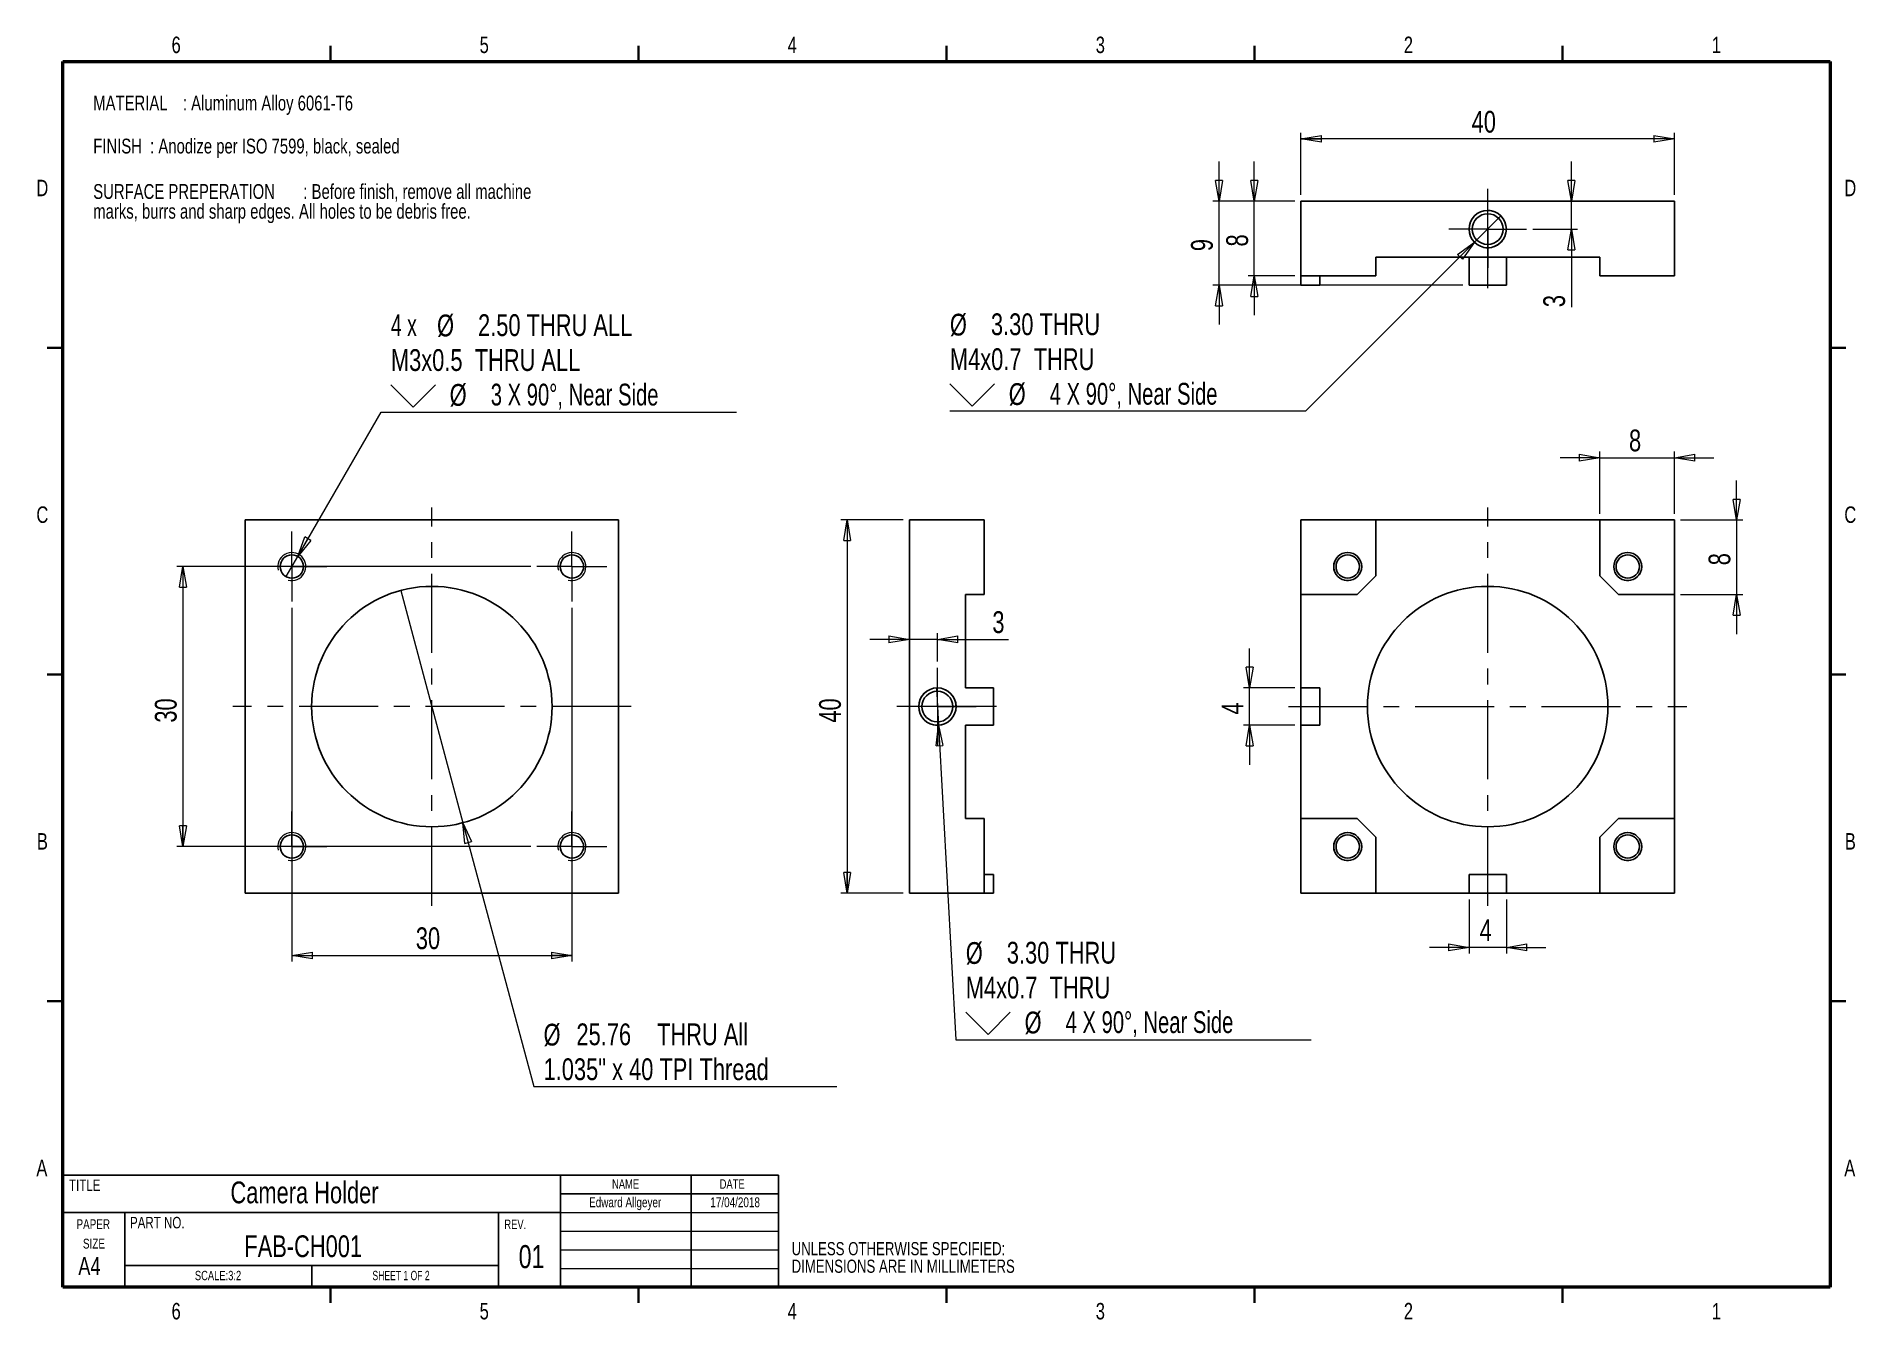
# Model space of a CAD drawing. Header units: millimetres. Extents: x 2 to 295, y 1 to 208.
import ezdxf

# ---------------------------------------------------------------- set-up
doc = ezdxf.new("R2010")
doc.units = ezdxf.units.MM
doc.linetypes.add('CENTERX2', pattern=[20.32, 12.7, -2.54, 2.54, -2.54])
doc.styles.add('SLDTEXTSTYLE0', font='TXT', dxfattribs={"width": 0.75})
doc.styles.add('SLDTEXTSTYLE1', font='TXT', dxfattribs={"width": 0.6875})
doc.styles.add('SLDTEXTSTYLE2', font='TXT', dxfattribs={"width": 0.694444})
doc.styles.add('SLDTEXTSTYLE3', font='TXT', dxfattribs={"width": 0.666667})
doc.dimstyles.new('SLDDIMSTYLE0', dxfattribs={"dimtxt": 3.5, "dimasz": 3.302, "dimexe": 0, "dimexo": 0.0625, "dimgap": 0.875, "dimtad": 2, "dimlfac": 0.666667, "dimrnd": 1e-09, "dimzin": 12, "dimdsep": 46, "dimtxsty": 'SLDTEXTSTYLE0', "dimblk1": 'CLOSED', "dimblk2": 'CLOSED', "dimsah": 1, "dimcen": 0.09, "dimadec": 0, "dimazin": 3, "dimtfac": 1, "dimtofl": 0, "dimtmove": 0, "dimatfit": 3, "dimldrblk": 'CLOSED', "dimfxl": 1, "dimfrac": 2, "dimtolj": 1, "dimtzin": 12, "dimarcsym": 0})
doc.dimstyles.new('SLDDIMSTYLE1', dxfattribs={"dimtxt": 3.5, "dimasz": 3.302, "dimexe": 0, "dimexo": 0.0625, "dimgap": 0.875, "dimtad": 2, "dimlfac": 0.666667, "dimrnd": 1e-09, "dimzin": 12, "dimdsep": 46, "dimtxsty": 'SLDTEXTSTYLE0', "dimblk1": 'CLOSED', "dimblk2": 'CLOSED', "dimsah": 1, "dimcen": 0.09, "dimadec": 0, "dimazin": 3, "dimtfac": 1, "dimtmove": 0, "dimatfit": 0, "dimldrblk": 'CLOSED', "dimfxl": 1, "dimfrac": 2, "dimtolj": 1, "dimtzin": 12, "dimarcsym": 0})
doc.dimstyles.new('SLDDIMSTYLE2', dxfattribs={"dimtxt": 3.5, "dimasz": 3.302, "dimexe": 0, "dimexo": 0.0625, "dimgap": 0.875, "dimtad": 0, "dimtih": 1, "dimtoh": 1, "dimlfac": 0.666667, "dimrnd": 1e-09, "dimzin": 4, "dimdsep": 46, "dimtxsty": 'SLDTEXTSTYLE0', "dimblk1": 'NONE', "dimblk2": 'CLOSED', "dimsah": 1, "dimcen": 0, "dimadec": 0, "dimazin": 1, "dimtfac": 1, "dimtmove": 0, "dimatfit": 3, "dimldrblk": 'NONE', "dimfxl": 1, "dimfrac": 2, "dimtolj": 1, "dimtzin": 12, "dimarcsym": 0})
doc.dimstyles.new('SLDDIMSTYLE3', dxfattribs={"dimtxt": 3.5, "dimasz": 3.302, "dimexe": 0, "dimexo": 0.0625, "dimgap": 0.875, "dimtad": 0, "dimtih": 1, "dimtoh": 1, "dimlfac": 0.666667, "dimrnd": 1e-09, "dimzin": 12, "dimdsep": 46, "dimtxsty": 'SLDTEXTSTYLE0', "dimblk1": 'NONE', "dimblk2": 'CLOSED', "dimsah": 1, "dimcen": 0, "dimadec": 0, "dimazin": 3, "dimtfac": 1, "dimtmove": 0, "dimatfit": 3, "dimldrblk": 'NONE', "dimfxl": 1, "dimfrac": 2, "dimtolj": 1, "dimtzin": 12, "dimarcsym": 0})

# ---------------------------------------------------------------- blocks, each defined once
blk = doc.blocks.new('SW_NOTE_0')
at = {"color": 0, "linetype": 'Continuous', "lineweight": 0, "attachment_point": 1, "style": 'SLDTEXTSTYLE0'}
for s, insert, char_height in [('FINISH', (0, 3.07), 2.381), (': Anodize per ISO 7599, black, sealed', (9.14, 3.07), 2.3813)]:
    blk.add_mtext(s, dxfattribs=dict(at, insert=insert, char_height=char_height))
blk = doc.blocks.new('SW_NOTE_1')
at = {"color": 0, "linetype": 'Continuous', "lineweight": 0, "char_height": 2.3813, "attachment_point": 1, "style": 'SLDTEXTSTYLE0'}
for s, insert in [('SURFACE PREPERATION', (0, 3.07)), (': Before finish, remove all machine', (33.76, 3.07)), ('marks, burrs and sharp edges. All holes to be debris free.', (0, -0.11))]:
    blk.add_mtext(s, dxfattribs=dict(at, insert=insert))
blk = doc.blocks.new('SW_NOTE_2')
at = {"color": 0, "linetype": 'Continuous', "lineweight": 0, "attachment_point": 1, "style": 'SLDTEXTSTYLE0'}
for s, insert, char_height in [('MATERIAL', (0, 3.07), 2.381), (': Aluminum Alloy 6061-T6', (14.4, 3.07), 2.3813)]:
    blk.add_mtext(s, dxfattribs=dict(at, insert=insert, char_height=char_height))
blk = doc.blocks.new('SW_NOTE_3')
at = {"color": 0, "linetype": 'Continuous', "lineweight": 0, "char_height": 1.587, "attachment_point": 2, "style": 'SLDTEXTSTYLE0'}
for s, insert in [('PAPER', (3.15, 2.05)), ('SIZE', (3.26, -1.07))]:
    blk.add_mtext(s, dxfattribs=dict(at, insert=insert))
blk = doc.blocks.new('SW_NOTE_4')
at = {"color": 0, "linetype": 'Continuous', "lineweight": 0, "char_height": 2.1167, "attachment_point": 1, "style": 'SLDTEXTSTYLE0'}
for s, insert in [('UNLESS OTHERWISE SPECIFIED:', (0, 2.73)), ('DIMENSIONS ARE IN MILLIMETERS', (0, -0.09))]:
    blk.add_mtext(s, dxfattribs=dict(at, insert=insert))
blk = doc.blocks.new('_CLOSED')
at = {"color": 0, "linetype": 'ByBlock', "lineweight": -2}
for p, q in [((-1, 0.166667), (0, 0)), ((-1, 0.166667), (-1, -0.166667)), ((0, 0), (-1, -0.166667)), ((0, 0), (-1, 0))]:
    blk.add_line(p, q, dxfattribs=at)
blk = doc.blocks.new('_D')
at = {"color": 7, "linetype": 'Continuous', "lineweight": 18}
for p, q in [((141.54, 129.82), (131.54, 129.82)), ((132.54, 129.82), (132.54, 69.83)), ((141.54, 69.83), (131.54, 69.83))]:
    blk.add_line(p, q, dxfattribs=at)
at = {"color": 7, "linetype": 'Continuous', "lineweight": 18, "xscale": 3.302, "yscale": 3.302}
for p, rotation in [((132.54, 129.82), 90), ((132.54, 69.83), 270)]:
    blk.add_blockref('_CLOSED', p, dxfattribs=dict(at, rotation=rotation))
at = {"color": 7, "linetype": 'Continuous', "lineweight": 18, "insert": (128.03, 97.24), "char_height": 3.5, "attachment_point": 1, "rotation": 90, "style": 'SLDTEXTSTYLE0'}
blk.add_mtext('40', dxfattribs=at)
blk = doc.blocks.new('_D_1')
at = {"color": 7, "linetype": 'Continuous', "lineweight": 18}
for p, q in [((147.04, 107.05), (147.04, 111.62)), ((142.54, 110.62), (136.19, 110.62)), ((147.04, 110.62), (142.54, 110.62)), ((147.04, 110.62), (158.46, 110.62))]:
    blk.add_line(p, q, dxfattribs=at)
at = {"color": 7, "linetype": 'Continuous', "lineweight": 18, "xscale": 3.302, "yscale": 3.302}
blk.add_blockref('_CLOSED', (142.54, 110.62), dxfattribs=at)
at = {"color": 7, "linetype": 'Continuous', "lineweight": 18, "xscale": 3.302, "yscale": 3.302, "rotation": 180}
blk.add_blockref('_CLOSED', (147.04, 110.62), dxfattribs=at)
at = {"color": 7, "linetype": 'Continuous', "lineweight": 18, "insert": (155.87, 115.14), "char_height": 3.5, "attachment_point": 1, "style": 'SLDTEXTSTYLE0'}
blk.add_mtext('3', dxfattribs=at)
blk = doc.blocks.new('SW_SYMBOL_HOLE_SINK')
at = {"color": 0, "linetype": 'Continuous', "lineweight": 18}
for p, q in [((0, 875), (800, 75)), ((800, 75), (1600, 875))]:
    blk.add_line(p, q, dxfattribs=at)
blk = doc.blocks.new('_D_2')
at = {"color": 7, "linetype": 'Continuous', "lineweight": 18}
for p, q in [((146.87, 102.82), (147.2, 96.83)), ((147.2, 96.83), (150.01, 46.29)), ((150.01, 46.29), (207.12, 46.29))]:
    blk.add_line(p, q, dxfattribs=at)
at = {"color": 7, "linetype": 'Continuous', "lineweight": 18, "xscale": 3.302, "yscale": 3.302, "rotation": 93.1810431763}
blk.add_blockref('_CLOSED', (147.2, 96.83), dxfattribs=at)
at = {"color": 7, "linetype": 'Continuous', "lineweight": 18, "xscale": 0.0044707031, "yscale": 0.0044707031, "zscale": 0.0044707031}
blk.add_blockref('SW_SYMBOL_HOLE_SINK', (151.6, 46.78), dxfattribs=at)
at = {"color": 7, "linetype": 'Continuous', "lineweight": 18, "char_height": 3.5, "attachment_point": 1}
for s, insert, style in [('%%c', (151.6, 61.97), 'SLDTEXTSTYLE0'), ('3.30 THRU', (158.19, 62.02), 'SLDTEXTSTYLE0'), ('M4x0.7  THRU', (151.6, 56.41), 'SLDTEXTSTYLE0'), ('%%c', (161.05, 50.8), 'SLDTEXTSTYLE0'), ('4 X 90°, Near Side', (167.64, 50.86), 'SLDTEXTSTYLE2')]:
    blk.add_mtext(s, dxfattribs=dict(at, insert=insert, style=style))
blk = doc.blocks.new('_NONE')
blk = doc.blocks.new('SW_CENTERMARKSYMBOL_0')
at = {"color": 0, "linetype": 'Continuous', "lineweight": 0}
for p, q in [((0, 3.75), (0, 6.225)), ((0, 0), (0, 3.75)), ((-3.75, 0), (-6.225, 0)), ((0, 0), (-3.75, 0)), ((0, 0), (0, -3.75)), ((0, 0), (3.75, 0)), ((3.75, 0), (6.225, 0)), ((0, -3.75), (0, -6.225))]:
    blk.add_line(p, q, dxfattribs=at)
blk = doc.blocks.new('_D_3')
at = {"color": 7, "linetype": 'Continuous', "lineweight": 18}
for p, q in [((197.21, 102.83), (197.21, 109.17)), ((204.46, 102.83), (196.21, 102.83)), ((197.21, 96.83), (197.21, 102.83)), ((204.46, 96.83), (196.21, 96.83)), ((197.21, 96.83), (197.21, 90.47))]:
    blk.add_line(p, q, dxfattribs=at)
at = {"color": 7, "linetype": 'Continuous', "lineweight": 18, "xscale": 3.302, "yscale": 3.302}
for p, rotation in [((197.21, 102.83, -0.75), 270), ((197.21, 96.83, -0.75), 90)]:
    blk.add_blockref('_CLOSED', p, dxfattribs=dict(at, rotation=rotation))
at = {"color": 7, "linetype": 'Continuous', "lineweight": 18, "insert": (192.7, 98.53), "char_height": 3.5, "attachment_point": 1, "rotation": 90, "style": 'SLDTEXTSTYLE0'}
blk.add_mtext('4', dxfattribs=at)
blk = doc.blocks.new('_D_4')
at = {"color": 7, "linetype": 'Continuous', "lineweight": 18}
for p, q in [((232.46, 68.83), (232.46, 60.12)), ((238.46, 68.83), (238.46, 60.12)), ((232.46, 61.12), (226.11, 61.12)), ((238.46, 61.12), (232.46, 61.12)), ((238.46, 61.12), (244.81, 61.12))]:
    blk.add_line(p, q, dxfattribs=at)
at = {"color": 7, "linetype": 'Continuous', "lineweight": 18, "xscale": 3.302, "yscale": 3.302}
blk.add_blockref('_CLOSED', (232.46, 61.12, -0.75), dxfattribs=at)
at = {"color": 7, "linetype": 'Continuous', "lineweight": 18, "xscale": 3.302, "yscale": 3.302, "rotation": 180}
blk.add_blockref('_CLOSED', (238.46, 61.12, -0.75), dxfattribs=at)
at = {"color": 7, "linetype": 'Continuous', "lineweight": 18, "insert": (234.17, 65.64), "char_height": 3.5, "attachment_point": 1, "style": 'SLDTEXTSTYLE0'}
blk.add_mtext('4', dxfattribs=at)
blk = doc.blocks.new('_D_5')
at = {"color": 7, "linetype": 'Continuous', "lineweight": 18}
for p, q in [((253.46, 130.82), (253.46, 140.82)), ((265.46, 130.82), (265.46, 140.82)), ((253.46, 139.82), (247.11, 139.82)), ((253.46, 139.82), (265.46, 139.82)), ((265.46, 139.82), (271.81, 139.82))]:
    blk.add_line(p, q, dxfattribs=at)
at = {"color": 7, "linetype": 'Continuous', "lineweight": 18, "xscale": 3.302, "yscale": 3.302}
blk.add_blockref('_CLOSED', (253.46, 139.82, -0.75), dxfattribs=at)
at = {"color": 7, "linetype": 'Continuous', "lineweight": 18, "xscale": 3.302, "yscale": 3.302, "rotation": 180}
blk.add_blockref('_CLOSED', (265.46, 139.82, -0.75), dxfattribs=at)
at = {"color": 7, "linetype": 'Continuous', "lineweight": 18, "insert": (258.17, 144.34), "char_height": 3.5, "attachment_point": 1, "style": 'SLDTEXTSTYLE0'}
blk.add_mtext('8', dxfattribs=at)
blk = doc.blocks.new('_D_6')
at = {"color": 7, "linetype": 'Continuous', "lineweight": 18}
for p, q in [((275.46, 129.82), (275.46, 136.18)), ((266.46, 129.82), (276.46, 129.82)), ((275.46, 129.82), (275.46, 117.83)), ((266.46, 117.83), (276.46, 117.83)), ((275.46, 117.83), (275.46, 111.47))]:
    blk.add_line(p, q, dxfattribs=at)
at = {"color": 7, "linetype": 'Continuous', "lineweight": 18, "xscale": 3.302, "yscale": 3.302}
for p, rotation in [((275.46, 129.82, -0.75), 270), ((275.46, 117.83, -0.75), 90)]:
    blk.add_blockref('_CLOSED', p, dxfattribs=dict(at, rotation=rotation))
at = {"color": 7, "linetype": 'Continuous', "lineweight": 18, "insert": (270.95, 122.53), "char_height": 3.5, "attachment_point": 1, "rotation": 90, "style": 'SLDTEXTSTYLE0'}
blk.add_mtext('8', dxfattribs=at)
blk = doc.blocks.new('_D_7')
at = {"color": 7, "linetype": 'Continuous', "lineweight": 18}
for p, q in [((192.3, 181.05), (192.3, 187.4)), ((204.46, 181.05), (191.3, 181.05)), ((192.3, 167.55), (192.3, 181.05)), ((231.46, 167.55), (191.3, 167.55)), ((192.3, 167.55), (192.3, 161.2))]:
    blk.add_line(p, q, dxfattribs=at)
at = {"color": 7, "linetype": 'Continuous', "lineweight": 18, "xscale": 3.302, "yscale": 3.302}
for p, rotation in [((192.3, 181.05), 270), ((192.3, 167.55), 90)]:
    blk.add_blockref('_CLOSED', p, dxfattribs=dict(at, rotation=rotation))
at = {"color": 7, "linetype": 'Continuous', "lineweight": 18, "insert": (187.79, 173.01), "char_height": 3.5, "attachment_point": 1, "rotation": 90, "style": 'SLDTEXTSTYLE0'}
blk.add_mtext('9', dxfattribs=at)
blk = doc.blocks.new('_D_8')
at = {"color": 7, "linetype": 'Continuous', "lineweight": 18}
for p, q in [((197.96, 181.05), (197.96, 187.4)), ((204.46, 181.05), (196.96, 181.05)), ((197.96, 169.05), (197.96, 181.05)), ((204.46, 169.05), (196.96, 169.05)), ((197.96, 169.05), (197.96, 162.7))]:
    blk.add_line(p, q, dxfattribs=at)
at = {"color": 7, "linetype": 'Continuous', "lineweight": 18, "xscale": 3.302, "yscale": 3.302}
for p, rotation in [((197.96, 181.05), 270), ((197.96, 169.05), 90)]:
    blk.add_blockref('_CLOSED', p, dxfattribs=dict(at, rotation=rotation))
at = {"color": 7, "linetype": 'Continuous', "lineweight": 18, "insert": (193.45, 173.76), "char_height": 3.5, "attachment_point": 1, "rotation": 90, "style": 'SLDTEXTSTYLE0'}
blk.add_mtext('8', dxfattribs=at)
blk = doc.blocks.new('_D_9')
at = {"color": 7, "linetype": 'Continuous', "lineweight": 18}
for p, q in [((205.46, 182.05), (205.46, 192.05)), ((265.46, 191.05), (205.46, 191.05)), ((265.46, 182.05), (265.46, 192.05))]:
    blk.add_line(p, q, dxfattribs=at)
at = {"color": 7, "linetype": 'Continuous', "lineweight": 18, "xscale": 3.302, "yscale": 3.302, "rotation": 180}
blk.add_blockref('_CLOSED', (205.46, 191.05), dxfattribs=at)
at = {"color": 7, "linetype": 'Continuous', "lineweight": 18, "xscale": 3.302, "yscale": 3.302}
blk.add_blockref('_CLOSED', (265.46, 191.05), dxfattribs=at)
at = {"color": 7, "linetype": 'Continuous', "lineweight": 18, "insert": (232.88, 195.56), "char_height": 3.5, "attachment_point": 1, "style": 'SLDTEXTSTYLE0'}
blk.add_mtext('40', dxfattribs=at)
blk = doc.blocks.new('_D_10')
at = {"color": 7, "linetype": 'Continuous', "lineweight": 18}
for p, q in [((248.91, 181.05), (248.91, 187.4)), ((248.91, 176.55), (248.91, 181.05)), ((242.69, 176.55), (249.91, 176.55)), ((248.91, 176.55), (248.91, 164.01))]:
    blk.add_line(p, q, dxfattribs=at)
at = {"color": 7, "linetype": 'Continuous', "lineweight": 18, "xscale": 3.302, "yscale": 3.302}
for p, rotation in [((248.91, 181.05), 270), ((248.91, 176.55), 90)]:
    blk.add_blockref('_CLOSED', p, dxfattribs=dict(at, rotation=rotation))
at = {"color": 7, "linetype": 'Continuous', "lineweight": 18, "insert": (244.39, 164.01), "char_height": 3.5, "attachment_point": 1, "rotation": 90, "style": 'SLDTEXTSTYLE0'}
blk.add_mtext('3', dxfattribs=at)
blk = doc.blocks.new('_D_11')
at = {"color": 7, "linetype": 'Continuous', "lineweight": 18}
for p, q in [((237.58, 178.67), (233.34, 174.43)), ((233.34, 174.43), (206.16, 147.27)), ((206.16, 147.27), (149.05, 147.27))]:
    blk.add_line(p, q, dxfattribs=at)
at = {"color": 7, "linetype": 'Continuous', "lineweight": 18, "xscale": 3.302, "yscale": 3.302, "rotation": 44.9738500048}
blk.add_blockref('_CLOSED', (233.34, 174.43), dxfattribs=at)
at = {"color": 7, "linetype": 'Continuous', "lineweight": 18, "xscale": 0.0044707031, "yscale": 0.0044707031, "zscale": 0.0044707031}
blk.add_blockref('SW_SYMBOL_HOLE_SINK', (149.05, 147.76), dxfattribs=at)
at = {"color": 7, "linetype": 'Continuous', "lineweight": 18, "char_height": 3.5, "attachment_point": 1}
for s, insert, style in [('%%c', (149.05, 162.95), 'SLDTEXTSTYLE0'), ('3.30 THRU', (155.64, 163.01), 'SLDTEXTSTYLE0'), ('M4x0.7  THRU', (149.05, 157.4), 'SLDTEXTSTYLE0'), ('4 X 90°, Near Side', (165.09, 151.84), 'SLDTEXTSTYLE2'), ('%%c', (158.5, 151.79), 'SLDTEXTSTYLE0')]:
    blk.add_mtext(s, dxfattribs=dict(at, insert=insert, style=style))
blk = doc.blocks.new('SW_CENTERMARKSYMBOL_1')
at = {"color": 0, "linetype": 'Continuous', "lineweight": 0}
for p, q in [((0, 3.75), (0, 6.225)), ((0, 0), (0, 3.75)), ((-3.75, 0), (-6.225, 0)), ((0, 0), (-3.75, 0)), ((0, 0), (0, -3.75)), ((0, 0), (3.75, 0)), ((3.75, 0), (6.225, 0)), ((0, -3.75), (0, -6.225))]:
    blk.add_line(p, q, dxfattribs=at)
blk = doc.blocks.new('_D_12')
at = {"color": 7, "linetype": 'Continuous', "lineweight": 18}
for p, q in [((44.25, 123.95), (57.64, 147.14)), ((57.64, 147.14), (114.75, 147.14)), ((42.38, 120.7), (44.25, 123.95))]:
    blk.add_line(p, q, dxfattribs=at)
at = {"color": 7, "linetype": 'Continuous', "lineweight": 18, "xscale": 0.0044707031, "yscale": 0.0044707031, "zscale": 0.0044707031}
blk.add_blockref('SW_SYMBOL_HOLE_SINK', (59.23, 147.63), dxfattribs=at)
at = {"color": 7, "linetype": 'Continuous', "lineweight": 18, "xscale": 3.302, "yscale": 3.302, "rotation": 240}
blk.add_blockref('_CLOSED', (44.25, 123.95, 0.75), dxfattribs=at)
at = {"color": 7, "linetype": 'Continuous', "lineweight": 18, "char_height": 3.5, "attachment_point": 1}
for s, insert, style in [('4 x', (59.23, 162.87), 'SLDTEXTSTYLE3'), ('%%c', (66.64, 162.82), 'SLDTEXTSTYLE0'), ('2.50 THRU ALL', (73.23, 162.87), 'SLDTEXTSTYLE0'), ('M3x0.5  THRU ALL', (59.23, 157.26), 'SLDTEXTSTYLE0'), ('%%c', (68.67, 151.66), 'SLDTEXTSTYLE0'), ('3 X 90°, Near Side', (75.27, 151.71), 'SLDTEXTSTYLE2')]:
    blk.add_mtext(s, dxfattribs=dict(at, insert=insert, style=style))
blk = doc.blocks.new('_D_13')
at = {"color": 7, "linetype": 'Continuous', "lineweight": 18}
for p, q in [((81.69, 122.33), (24.81, 122.33)), ((25.81, 122.33), (25.81, 77.33)), ((81.69, 77.33), (24.81, 77.33))]:
    blk.add_line(p, q, dxfattribs=at)
at = {"color": 7, "linetype": 'Continuous', "lineweight": 18, "xscale": 3.302, "yscale": 3.302}
for p, rotation in [((25.81, 122.33, 0.75), 90), ((25.81, 77.33, 0.75), 270)]:
    blk.add_blockref('_CLOSED', p, dxfattribs=dict(at, rotation=rotation))
at = {"color": 7, "linetype": 'Continuous', "lineweight": 18, "insert": (21.3, 97.24), "char_height": 3.5, "attachment_point": 1, "rotation": 90, "style": 'SLDTEXTSTYLE0'}
blk.add_mtext('30', dxfattribs=at)
blk = doc.blocks.new('_D_14')
at = {"color": 7, "linetype": 'Continuous', "lineweight": 18}
for p, q in [((43.31, 115.7), (43.31, 58.83)), ((88.31, 115.7), (88.31, 58.83)), ((43.31, 59.83), (88.31, 59.83))]:
    blk.add_line(p, q, dxfattribs=at)
at = {"color": 7, "linetype": 'Continuous', "lineweight": 18, "xscale": 3.302, "yscale": 3.302, "rotation": 180}
blk.add_blockref('_CLOSED', (43.31, 59.83, 0.75), dxfattribs=at)
at = {"color": 7, "linetype": 'Continuous', "lineweight": 18, "xscale": 3.302, "yscale": 3.302}
blk.add_blockref('_CLOSED', (88.31, 59.83, 0.75), dxfattribs=at)
at = {"color": 7, "linetype": 'Continuous', "lineweight": 18, "insert": (63.23, 64.34), "char_height": 3.5, "attachment_point": 1, "style": 'SLDTEXTSTYLE0'}
blk.add_mtext('30', dxfattribs=at)
blk = doc.blocks.new('_D_15')
at = {"color": 7, "linetype": 'Continuous', "lineweight": 18}
for p, q in [((60.81, 118.49), (70.81, 81.16)), ((70.81, 81.16), (82.17, 38.78)), ((82.17, 38.78), (130.89, 38.78))]:
    blk.add_line(p, q, dxfattribs=at)
at = {"color": 7, "linetype": 'Continuous', "lineweight": 18, "xscale": 3.302, "yscale": 3.302, "rotation": 105}
blk.add_blockref('_CLOSED', (70.81, 81.16, 0.75), dxfattribs=at)
at = {"color": 7, "linetype": 'Continuous', "lineweight": 18, "char_height": 3.5, "attachment_point": 1, "style": 'SLDTEXTSTYLE0'}
for s, insert in [('%%c', (83.76, 48.85)), ('25.76', (89.04, 48.9)), ('THRU All', (101.99, 48.9)), ('1.035" x 40 TPI Thread', (83.76, 43.29))]:
    blk.add_mtext(s, dxfattribs=dict(at, insert=insert))
blk = doc.blocks.new('SW_CENTERMARKSYMBOL_2')
at = {"color": 0, "linetype": 'Continuous', "lineweight": 0}
for p, q in [((0, 3.75), (0, 5.625)), ((0, 0), (0, 3.75)), ((-3.75, 0), (-5.625, 0)), ((0, 0), (-3.75, 0)), ((0, 0), (0, -3.75)), ((0, 0), (3.75, 0)), ((3.75, 0), (5.625, 0)), ((0, -3.75), (0, -5.625))]:
    blk.add_line(p, q, dxfattribs=at)
blk = doc.blocks.new('SW_CENTERMARKSYMBOL_3')
at = {"color": 0, "linetype": 'Continuous', "lineweight": 0}
for p, q in [((0, 3.75), (0, 5.625)), ((0, 0), (0, 3.75)), ((-3.75, 0), (-5.625, 0)), ((0, 0), (-3.75, 0)), ((0, 0), (0, -3.75)), ((0, 0), (3.75, 0)), ((3.75, 0), (5.625, 0)), ((0, -3.75), (0, -5.625))]:
    blk.add_line(p, q, dxfattribs=at)
blk = doc.blocks.new('SW_CENTERMARKSYMBOL_4')
at = {"color": 0, "linetype": 'Continuous', "lineweight": 0}
for p, q in [((0, 3.75), (0, 5.625)), ((0, 0), (0, 3.75)), ((-3.75, 0), (-5.625, 0)), ((0, 0), (-3.75, 0)), ((0, 0), (0, -3.75)), ((0, 0), (3.75, 0)), ((3.75, 0), (5.625, 0)), ((0, -3.75), (0, -5.625))]:
    blk.add_line(p, q, dxfattribs=at)
blk = doc.blocks.new('SW_CENTERMARKSYMBOL_5')
at = {"color": 0, "linetype": 'Continuous', "lineweight": 0}
for p, q in [((0, 3.75), (0, 5.625)), ((0, 0), (0, 3.75)), ((-3.75, 0), (-5.625, 0)), ((0, 0), (-3.75, 0)), ((0, 0), (0, -3.75)), ((0, 0), (3.75, 0)), ((3.75, 0), (5.625, 0)), ((0, -3.75), (0, -5.625))]:
    blk.add_line(p, q, dxfattribs=at)

msp = doc.modelspace()

# ---------------------------------------------------------------- linework, layer by layer
at = {"color": 7, "linetype": 'Continuous', "lineweight": 35}
for p, q in [((49.5, 203.5), (49.5, 206)), ((99, 203.5), (99, 206)), ((148.5, 206.001), (148.5, 203.499)), ((148.5, 203.5), (148.5, 206)), ((198, 203.5), (198, 206)), ((247.5, 203.5), (247.5, 206)), ((6.5, 157.5), (4, 157.5)), ((290.5, 157.5), (293, 157.5)), ((3.999, 105), (6.501, 105)), ((6.5, 105), (4, 105)), ((293.001, 105), (290.499, 105)), ((290.5, 105), (293, 105)), ((6.5, 52.5), (4, 52.5)), ((290.5, 52.5), (293, 52.5)), ((49.5, 6.5), (49.5, 4)), ((99, 6.5), (99, 4)), ((148.5, 3.999), (148.5, 6.501)), ((148.5, 6.5), (148.5, 4)), ((198, 6.5), (198, 4)), ((247.5, 6.5), (247.5, 4))]:
    msp.add_line(p, q, dxfattribs=at)
at = {"color": 7, "linetype": 'Continuous', "lineweight": 50}
for p, q in [((6.5, 6.501), (6.5, 203.5)), ((6.5, 203.5), (290.5, 203.5)), ((290.5, 203.5), (290.5, 6.501)), ((290.5, 6.501), (6.5, 6.501))]:
    msp.add_line(p, q, dxfattribs=at)
at = {"color": 7, "linetype": 'CENTERX2', "lineweight": 18}
for p, q in [((235.463, 167.05), (235.463, 183.05)), ((65.812, 67.825), (65.812, 131.825)), ((235.463, 67.825), (235.463, 131.825)), ((97.812, 99.825), (33.812, 99.825)), ((156.537, 99.825), (140.537, 99.825)), ((203.463, 99.825), (267.462, 99.825))]:
    msp.add_line(p, q, dxfattribs=at)
at = {"color": 7, "linetype": 'Continuous', "lineweight": 25}
for p, q in [((265.462, 181.05), (205.463, 181.05)), ((205.463, 169.05), (205.463, 181.05)), ((265.462, 169.05), (265.462, 181.05)), ((253.463, 172.05), (217.463, 172.05)), ((217.463, 172.05), (217.463, 169.05)), ((232.463, 167.55), (232.463, 172.05)), ((238.463, 167.55), (238.463, 172.05)), ((253.463, 172.05), (253.463, 169.05)), ((217.463, 169.05), (205.463, 169.05)), ((205.463, 167.55), (205.463, 169.05)), ((208.463, 167.55), (205.463, 167.55)), ((208.463, 167.55), (208.463, 169.05)), ((238.463, 167.55), (232.463, 167.55)), ((265.462, 169.05), (253.463, 169.05)), ((35.812, 129.825), (95.812, 129.825)), ((35.812, 69.825), (35.812, 129.825)), ((95.812, 129.825), (95.812, 69.825)), ((142.537, 129.825), (142.537, 69.825)), ((154.537, 129.825), (142.537, 129.825)), ((154.537, 129.825), (154.537, 117.825)), ((217.463, 129.825), (205.463, 129.825)), ((205.463, 129.825), (205.463, 117.825)), ((217.463, 129.825), (217.463, 120.825)), ((253.463, 129.825), (217.463, 129.825)), ((265.462, 129.825), (253.463, 129.825)), ((253.463, 120.825), (253.463, 129.825)), ((265.462, 117.825), (265.462, 129.825)), ((214.463, 117.825), (217.463, 120.825)), ((253.463, 120.825), (256.462, 117.825)), ((151.537, 117.825), (154.537, 117.825)), ((151.537, 117.825), (151.537, 102.825)), ((214.463, 117.825), (205.463, 117.825)), ((205.463, 117.825), (205.463, 102.825)), ((265.462, 117.825), (256.462, 117.825)), ((265.462, 81.825), (265.462, 117.825)), ((156.037, 102.825), (151.537, 102.825)), ((156.037, 102.825), (156.037, 96.825)), ((208.463, 102.825), (205.463, 102.825)), ((205.463, 102.825), (205.463, 96.825)), ((208.463, 96.825), (208.463, 102.825)), ((156.037, 96.825), (151.537, 96.825)), ((151.537, 96.825), (151.537, 81.825)), ((205.463, 96.825), (208.463, 96.825)), ((205.463, 96.825), (205.463, 81.825)), ((151.537, 81.825), (154.537, 81.825)), ((154.537, 81.825), (154.537, 69.825)), ((205.463, 81.825), (214.463, 81.825)), ((205.463, 81.825), (205.463, 69.825)), ((217.463, 78.825), (214.463, 81.825)), ((256.462, 81.825), (253.463, 78.825)), ((256.462, 81.825), (265.462, 81.825)), ((265.462, 69.825), (265.462, 81.825)), ((217.463, 78.825), (217.463, 69.825)), ((253.463, 69.825), (253.463, 78.825)), ((156.037, 72.825), (154.537, 72.825)), ((156.037, 72.825), (156.037, 69.825)), ((238.463, 72.825), (232.463, 72.825)), ((232.463, 72.825), (232.463, 69.825)), ((238.463, 69.825), (238.463, 72.825)), ((95.812, 69.825), (35.812, 69.825)), ((154.537, 69.825), (142.537, 69.825)), ((156.037, 69.825), (154.537, 69.825)), ((205.463, 69.825), (217.463, 69.825)), ((217.463, 69.825), (232.463, 69.825)), ((232.463, 69.825), (238.463, 69.825)), ((238.463, 69.825), (253.463, 69.825)), ((253.463, 69.825), (265.462, 69.825)), ((6.5, 24.5), (86.5, 24.5)), ((86.5, 24.5), (86.5, 18.501)), ((86.5, 24.5), (107.5, 24.5)), ((107.5, 24.5), (107.5, 6.501)), ((107.5, 24.5), (121.5, 24.5)), ((121.5, 24.5), (121.5, 6.501)), ((86.5, 21.501), (121.5, 21.501)), ((6.5, 18.5), (16.5, 18.5)), ((16.5, 18.5), (16.5, 6.501)), ((16.5, 18.5), (76.5, 18.5)), ((76.5, 6.501), (76.5, 18.501)), ((76.5, 18.501), (86.5, 18.501)), ((86.5, 18.501), (86.5, 6.501)), ((16.5, 10.001), (76.5, 10.001)), ((46.5, 10.001), (46.5, 6.501))]:
    msp.add_line(p, q, dxfattribs=at)
at = {"color": 7, "linetype": 'Continuous', "lineweight": 18}
for p, q in [((86.5, 18.501), (121.5, 18.501)), ((86.5, 15.501), (121.5, 15.501)), ((86.5, 12.501), (121.5, 12.501)), ((86.5, 9.501), (121.5, 9.501))]:
    msp.add_line(p, q, dxfattribs=at)
at = {"color": 7, "linetype": 'Continuous', "lineweight": 25}
for centre, radius in [((235.463, 176.55), 3), ((235.463, 176.55), 2.475), ((43.312, 122.325), 1.875), ((88.312, 122.325), 1.875), ((212.963, 122.325), 2.25), ((212.963, 122.325), 1.875), ((257.962, 122.325), 2.25), ((257.962, 122.325), 1.875), ((65.812, 99.825), 19.32), ((235.463, 99.825), 19.32), ((147.037, 99.825), 3), ((147.037, 99.825), 2.475), ((43.312, 77.325), 1.875), ((88.312, 77.325), 1.875), ((212.963, 77.325), 2.25), ((212.963, 77.325), 1.875), ((257.962, 77.325), 2.25), ((257.962, 77.325), 1.875)]:
    msp.add_circle(centre, radius, dxfattribs=at)
at = {"color": 7, "linetype": 'Continuous', "lineweight": 18}
for centre, radius in [((235.463, 176.55), 3), ((43.312, 122.325), 2.25), ((88.312, 122.325), 2.25), ((212.963, 122.325), 2.25), ((257.962, 122.325), 2.25), ((147.037, 99.825), 3), ((43.312, 77.325), 2.25), ((88.312, 77.325), 2.25), ((212.963, 77.325), 2.25), ((257.962, 77.325), 2.25)]:
    msp.add_arc(centre, radius, 255, 195, dxfattribs=at)

# ---------------------------------------------------------------- block references
at = {"color": 7, "linetype": 'Continuous', "lineweight": 0}
for name, p in [('SW_NOTE_2', (11.4, 194.937)), ('SW_NOTE_0', (11.4, 188.019)), ('SW_NOTE_1', (11.4, 180.718)), ('SW_CENTERMARKSYMBOL_1', (235.463, 176.55)), ('SW_CENTERMARKSYMBOL_4', (43.312, 122.325)), ('SW_CENTERMARKSYMBOL_5', (88.312, 122.325)), ('SW_CENTERMARKSYMBOL_0', (147.037, 99.825)), ('SW_CENTERMARKSYMBOL_3', (43.312, 77.325)), ('SW_CENTERMARKSYMBOL_2', (88.312, 77.325)), ('SW_NOTE_3', (8.254, 15.383)), ('SW_NOTE_4', (123.616, 11.034))]:
    msp.add_blockref(name, p, dxfattribs=at)

# ---------------------------------------------------------------- texts
for s, insert, char_height, attachment_point, style in [('6', (24.723, 207.487), 2.646, 2, 'SLDTEXTSTYLE0'), ('5', (74.223, 207.487), 2.646, 2, 'SLDTEXTSTYLE0'), ('4', (123.723, 207.487), 2.646, 2, 'SLDTEXTSTYLE0'), ('3', (173.223, 207.487), 2.646, 2, 'SLDTEXTSTYLE0'), ('2', (222.723, 207.487), 2.646, 2, 'SLDTEXTSTYLE0'), ('1', (272.223, 207.487), 2.646, 2, 'SLDTEXTSTYLE0'), ('D', (3.218, 184.487), 2.646, 2, 'SLDTEXTSTYLE0'), ('D', (293.718, 184.487), 2.646, 2, 'SLDTEXTSTYLE0'), ('C', (3.222, 131.987), 2.646, 2, 'SLDTEXTSTYLE0'), ('C', (293.722, 131.987), 2.646, 2, 'SLDTEXTSTYLE0'), ('B', (3.23, 79.487), 2.646, 2, 'SLDTEXTSTYLE0'), ('B', (293.73, 79.487), 2.646, 2, 'SLDTEXTSTYLE0'), ('A', (3.143, 26.987), 2.646, 2, 'SLDTEXTSTYLE0'), ('A', (293.643, 26.987), 2.646, 2, 'SLDTEXTSTYLE0'), ('TITLE', (7.5, 23.818), 1.8521, 1, 'SLDTEXTSTYLE0'), ('Camera Holder', (45.344, 23.494), 3.5, 2, 'SLDTEXTSTYLE0'), ('NAME', (96.935, 23.844), 1.5, 2, 'SLDTEXTSTYLE0'), ('DATE', (114.064, 23.844), 1.5, 2, 'SLDTEXTSTYLE0'), ('Edward Allgeyer', (96.874, 20.953), 1.5875, 2, 'SLDTEXTSTYLE0'), ('17/04/2018', (114.539, 20.953), 1.5875, 2, 'SLDTEXTSTYLE0'), ('PART NO.', (17.3, 17.818), 1.8521, 1, 'SLDTEXTSTYLE0'), ('FAB-CH001', (45.137, 14.844), 3.5, 2, 'SLDTEXTSTYLE0'), ('REV.', (77.459, 17.368), 1.5, 1, 'SLDTEXTSTYLE0'), ('01', (81.825, 13.277), 3.7042, 2, 'SLDTEXTSTYLE0'), ('A4', (9, 11.371), 2.9104, 1, 'SLDTEXTSTYLE0'), ('SCALE:3:2', (31.452, 9.142), 1.5, 2, 'SLDTEXTSTYLE0'), ('SHEET 1 OF 2', (60.857, 9.142), 1.5, 2, 'SLDTEXTSTYLE1'), ('6', (24.723, 3.987), 2.646, 2, 'SLDTEXTSTYLE0'), ('5', (74.223, 3.987), 2.646, 2, 'SLDTEXTSTYLE0'), ('4', (123.723, 3.987), 2.646, 2, 'SLDTEXTSTYLE0'), ('3', (173.223, 3.987), 2.646, 2, 'SLDTEXTSTYLE0'), ('2', (222.723, 3.987), 2.646, 2, 'SLDTEXTSTYLE0'), ('1', (272.223, 3.987), 2.646, 2, 'SLDTEXTSTYLE0')]:
    msp.add_mtext(s, dxfattribs=dict(at, insert=insert, char_height=char_height, attachment_point=attachment_point, style=style))

# ---------------------------------------------------------------- dimensions: what is measured, and where the dimension line sits
at = {"color": 7, "linetype": 'Continuous', "lineweight": 18}
for base, p1, p2, dimstyle, picture, middle in [((205.463, 191.05), (265.462, 181.05), (205.463, 181.05), 'SLDDIMSTYLE0', '_D_9', (235.463, 191.05)), ((265.462, 139.825), (253.463, 129.825), (265.462, 129.825), 'SLDDIMSTYLE1', '_D_5', (259.462, 139.825)), ((142.537, 110.625), (147.037, 106.05), (142.537, 129.825), 'SLDDIMSTYLE1', '_D_1', (157.162, 110.625)), ((88.312, 59.825), (43.312, 116.7), (88.312, 116.7), 'SLDDIMSTYLE0', '_D_14', (65.812, 59.825)), ((232.463, 61.125), (238.463, 69.825), (232.463, 69.825), 'SLDDIMSTYLE1', '_D_4', (235.463, 61.125))]:
    dim = msp.add_linear_dim(base=base, p1=p1, p2=p2, dimstyle=dimstyle, dxfattribs=at)
    dim.commit()
    dim.dimension.update_dxf_attribs({"geometry": picture, "text_midpoint": middle, "dimtype": 160})
for base, p1, p2, dimstyle, picture, middle in [((192.3, 181.05), (232.463, 167.55), (205.463, 181.05), 'SLDDIMSTYLE1', '_D_7', (192.3, 174.3)), ((197.963, 181.05), (205.463, 169.05), (205.463, 181.05), 'SLDDIMSTYLE1', '_D_8', (197.963, 175.05)), ((248.906, 181.05), (241.688, 176.55), (265.462, 181.05), 'SLDDIMSTYLE1', '_D_10', (248.906, 165.3)), ((275.462, 117.825), (265.462, 129.825), (265.462, 117.825), 'SLDDIMSTYLE1', '_D_6', (275.462, 123.825)), ((132.537, 69.825), (142.537, 129.825), (142.537, 69.825), 'SLDDIMSTYLE0', '_D', (132.537, 99.825)), ((25.812, 77.325), (82.688, 122.325), (82.688, 77.325), 'SLDDIMSTYLE0', '_D_13', (25.812, 99.825)), ((197.213, 102.825), (205.463, 96.825), (205.463, 102.825), 'SLDDIMSTYLE1', '_D_3', (197.213, 99.825))]:
    dim = msp.add_linear_dim(base=base, p1=p1, p2=p2, angle=90, dimstyle=dimstyle, dxfattribs=at)
    dim.commit()
    dim.dimension.update_dxf_attribs({"geometry": picture, "text_midpoint": middle, "dimtype": 160})
for p1, p2, text, dimstyle, picture, middle in [((237.585, 178.67), (233.34, 174.43), '<> THRU\\PM4x0.7  THRU\\P{\\fGDT;w}%%c 4 X 90°, Near Side', 'SLDDIMSTYLE2', '_D_11', (176.813, 155.662)), ((42.375, 120.701), (44.25, 123.949), '4 x <> THRU ALL\\PM3x0.5  THRU ALL\\P{\\fGDT;w}%%c 3 X 90°, Near Side', 'SLDDIMSTYLE2', '_D_12', (86.988, 155.531)), ((60.812, 118.487), (70.813, 81.163), '<> THRU All\\P1.035" x 40 TPI Thread', 'SLDDIMSTYLE3', '_D_15', (107.321, 44.363)), ((146.871, 102.82), (147.204, 96.83), '<> THRU\\PM4x0.7  THRU\\P{\\fGDT;w}%%c 4 X 90°, Near Side', 'SLDDIMSTYLE2', '_D_2', (179.36, 54.678))]:
    dim = msp.add_diameter_dim_2p(p1=p1, p2=p2, text=text, dimstyle=dimstyle, dxfattribs=at)
    dim.commit()
    dim.dimension.update_dxf_attribs({"geometry": picture, "text_midpoint": middle, "dimtype": 163})

doc.saveas('drawing.dxf')
